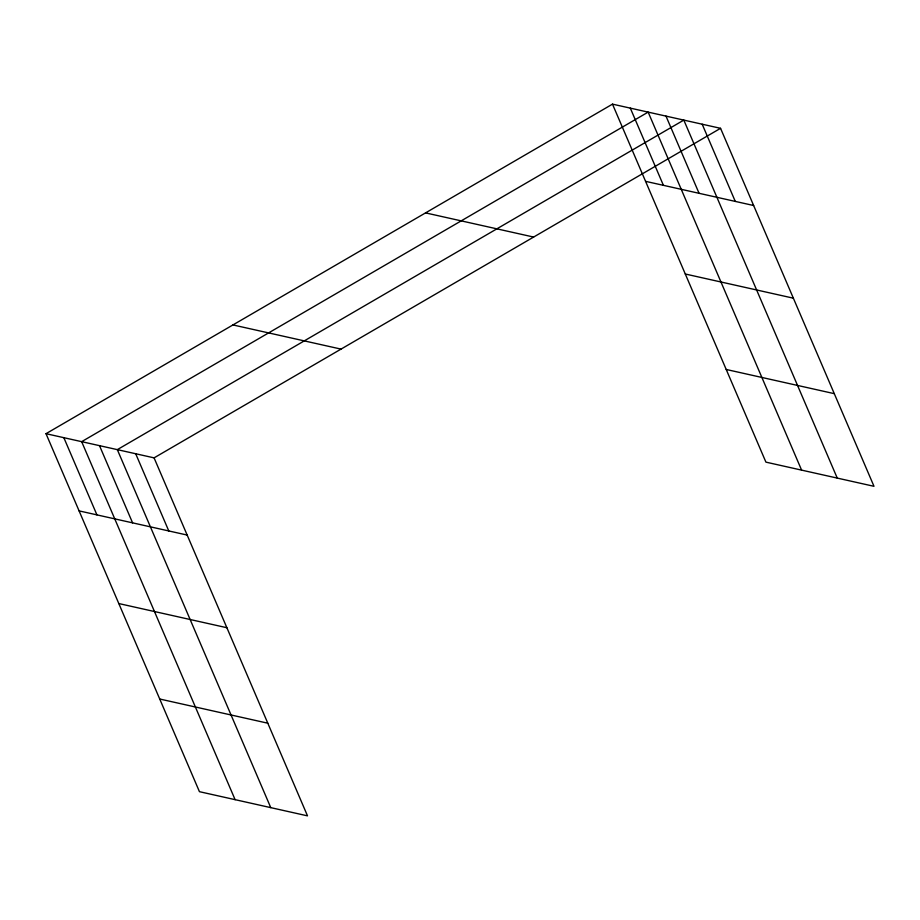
<?xml version="1.0" encoding="UTF-8"?>
<svg xmlns="http://www.w3.org/2000/svg" width="920" height="920" viewBox="0 0 920 920"><rect width="100%" height="100%" fill="white"/><g stroke="black" fill="none" stroke-linecap="round" stroke-linejoin="round"><path stroke-width="1.38" d="M46 433.688L154.077 457.861L307.51 815.856L199.445 791.683L46 433.688L612.49 104.144L720.556 128.317L874 486.312L765.923 462.139L612.49 104.144M154.077 457.861L720.556 128.317M645.575 181.343L753.652 205.516M425.546 212.888L533.623 237.061M685.296 274.01L793.362 298.183M726.213 369.472L834.29 393.656M232.944 324.933L341.009 349.105M79.085 510.887L187.162 535.06M118.806 603.554L226.883 627.727M159.723 699.016L267.8 723.2M702.19 124.212L735.275 201.411M837.257 478.101L683.813 120.094L117.323 449.638L270.767 807.645M665.988 116.104L699.073 193.315M801.596 470.12L648.151 112.113L81.662 441.657L235.106 799.664M630.315 108.134L663.412 185.334M135.7 453.755L168.785 530.955M99.498 445.648L132.583 522.859M63.836 437.667L96.922 514.878"/></g></svg>
